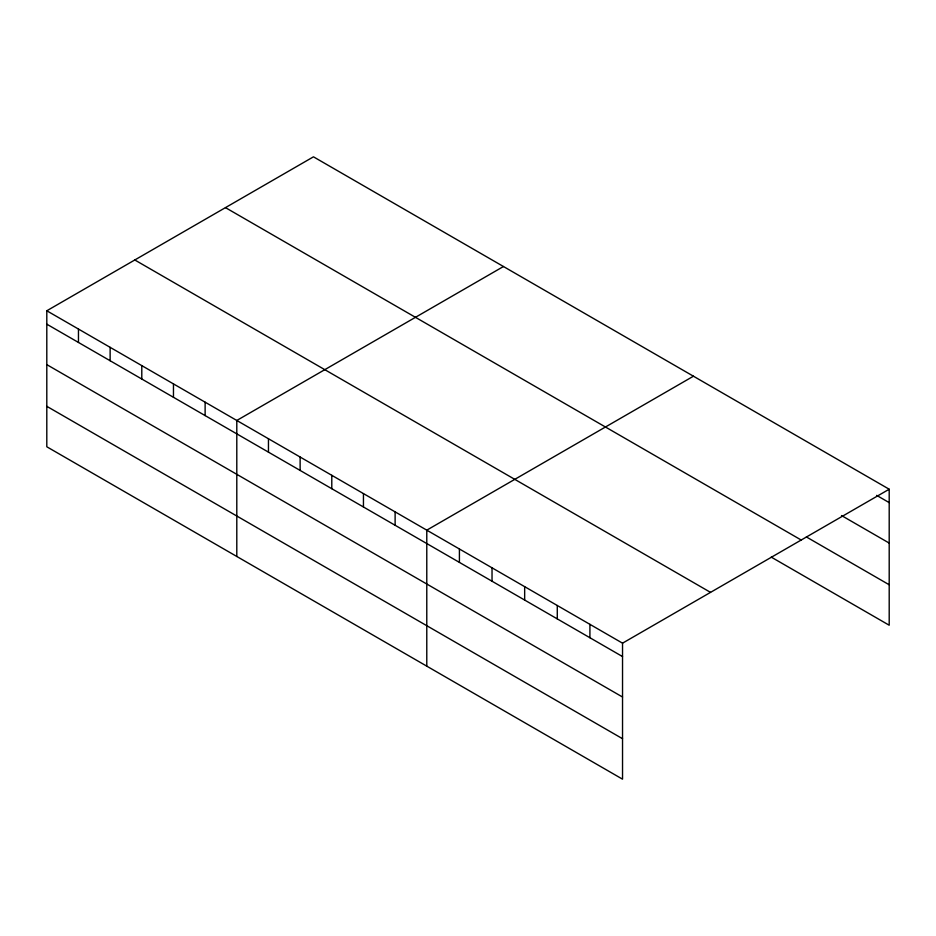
<?xml version="1.0" encoding="UTF-8"?>
<svg xmlns="http://www.w3.org/2000/svg" width="936" height="936" viewBox="0 0 936 936"><rect width="100%" height="100%" fill="white"/><g stroke="black" fill="none" stroke-linecap="round" stroke-linejoin="round"><path stroke-width="1.4" d="M622.534 697.027L622.534 643.172L46.8 310.775L46.8 446.776L622.534 779.173L622.534 697.027L46.8 364.63M771.252 557.119L889.2 625.225L889.2 489.224L313.466 156.827L46.8 310.775M503.463 266.514L236.796 420.475L236.796 556.475M693.447 376.202L426.781 530.162L426.781 666.163M622.534 643.172L889.2 489.224M876.658 495.366L889.2 502.62M841.522 515.549L889.2 543.079M806.387 536.948L889.2 584.766M225.471 207.628L801.204 540.025M134.796 259.974L710.529 592.371M46.8 324.172L622.534 656.569M46.8 406.318L622.534 738.715M589.914 624.335L589.914 637.732M557.283 605.51L557.283 618.895M524.663 586.673L524.663 600.07M492.032 567.836L492.032 581.233M459.412 548.999L459.412 562.396M395.121 511.875L395.121 525.271M363.449 493.6L363.449 506.996M331.789 475.312L331.789 488.709M300.128 457.037L300.128 470.434M268.456 438.75L268.456 452.146M205.124 402.188L205.124 415.584M173.464 383.912L173.464 397.297M141.792 365.625L141.792 379.021M110.132 347.338L110.132 360.734M78.46 329.062L78.46 342.459"/></g></svg>
